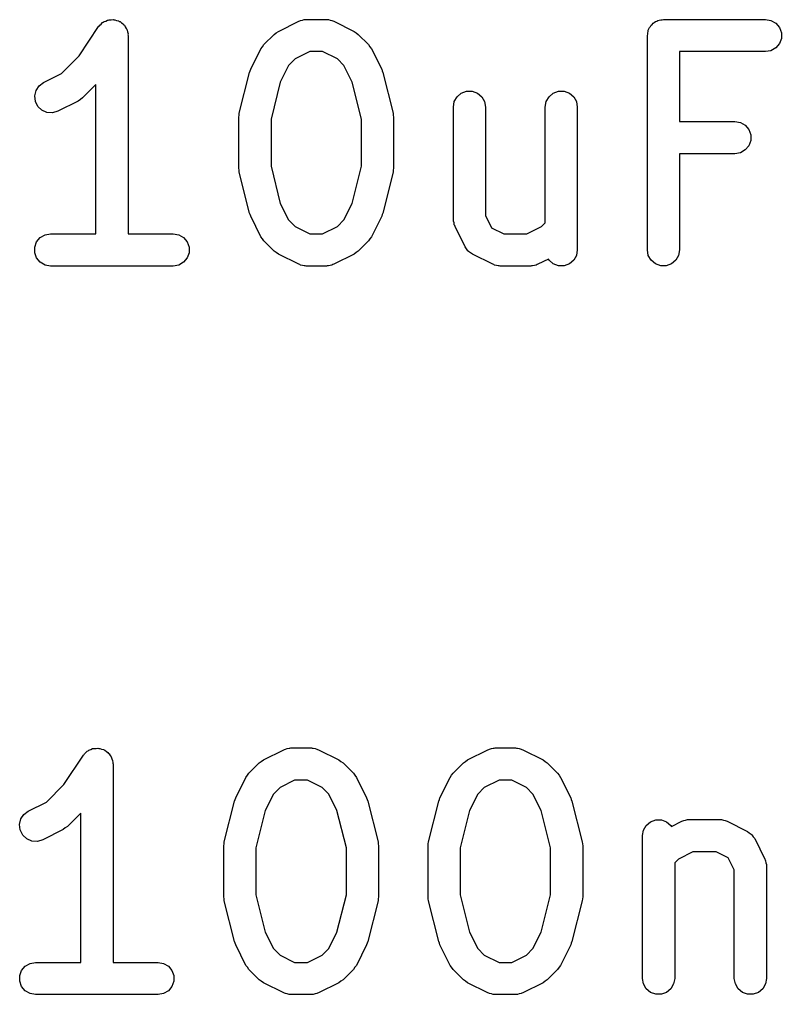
# Model space of a CAD drawing. Extents: x 128.4 to 190.5, y -130.4 to -95.9.
# Drawn here: x 150.406 to 153.959, y -101.727 to -97.179 of the extents above; entities that cross this region are included whole.
import ezdxf

# ---------------------------------------------------------------- set-up
doc = ezdxf.new("R2010")
doc.units = 0
doc.header["$MEASUREMENT"] = 0
doc.layers.add('BLACK', color=7, linetype='CONTINUOUS')

msp = doc.modelspace()

# ---------------------------------------------------------------- linework, layer by layer
at = {"layer": 'Black'}
for p, q in [((150.787, -97.1996), (150.793, -97.1931)), ((150.793, -97.1931), (150.796, -97.1913)), ((150.796, -97.1913), (150.8, -97.1886)), ((150.8, -97.1886), (150.808, -97.1856)), ((150.808, -97.1856), (150.816, -97.1816)), ((150.816, -97.1816), (150.82, -97.1811)), ((150.82, -97.1811), (150.824, -97.1797)), ((150.824, -97.1797), (150.833, -97.1797)), ((150.833, -97.1797), (150.842, -97.1787)), ((150.842, -97.1787), (150.846, -97.1797)), ((150.846, -97.1797), (150.85, -97.1797)), ((150.85, -97.1797), (150.859, -97.1828)), ((150.859, -97.1828), (150.867, -97.1849)), ((150.867, -97.1849), (150.871, -97.1872)), ((150.871, -97.1872), (150.875, -97.1886)), ((150.875, -97.1886), (150.882, -97.1944)), ((150.882, -97.1944), (150.889, -97.1993)), ((150.889, -97.1993), (150.891, -97.2027)), ((151.613, -97.2341), (151.708, -97.1865)), ((151.708, -97.1865), (151.713, -97.1853)), ((151.713, -97.1853), (151.716, -97.1831)), ((151.716, -97.1831), (151.725, -97.1816)), ((151.725, -97.1816), (151.733, -97.1791)), ((151.733, -97.1791), (151.738, -97.1793)), ((151.738, -97.1793), (151.742, -97.1786)), ((151.742, -97.1786), (151.837, -97.1786)), ((151.837, -97.1786), (151.841, -97.1793)), ((151.841, -97.1793), (151.846, -97.1791)), ((151.846, -97.1791), (151.854, -97.1816)), ((151.854, -97.1816), (151.863, -97.1831)), ((151.863, -97.1831), (151.867, -97.1853)), ((151.867, -97.1853), (151.871, -97.1865)), ((151.871, -97.1865), (151.966, -97.2341)), ((153.356, -97.2012), (153.36, -97.1961)), ((153.36, -97.1961), (153.366, -97.1928)), ((153.366, -97.1928), (153.371, -97.1886)), ((153.371, -97.1886), (153.377, -97.1864)), ((153.377, -97.1864), (153.383, -97.1831)), ((153.383, -97.1831), (153.389, -97.182)), ((153.389, -97.182), (153.396, -97.1797)), ((153.396, -97.1797), (153.402, -97.1797)), ((153.402, -97.1797), (153.409, -97.1786)), ((153.409, -97.1786), (153.885, -97.1786)), ((153.885, -97.1786), (153.91, -97.1831)), ((153.91, -97.1831), (153.933, -97.1961)), ((153.933, -97.1961), (153.95, -97.2161)), ((150.684, -97.3487), (150.775, -97.212)), ((150.775, -97.212), (150.778, -97.209)), ((150.778, -97.209), (150.78, -97.2054)), ((150.78, -97.2054), (150.787, -97.1996)), ((150.891, -97.2027), (150.895, -97.2054)), ((150.895, -97.2054), (150.899, -97.2131)), ((150.899, -97.2131), (150.904, -97.2203)), ((150.904, -97.2203), (150.906, -97.2243)), ((150.906, -97.2243), (150.908, -97.2279)), ((150.908, -97.2279), (150.909, -97.2367)), ((150.909, -97.2367), (150.912, -97.2453)), ((151.594, -97.2482), (151.603, -97.2413)), ((151.603, -97.2413), (151.613, -97.2341)), ((151.966, -97.2341), (151.976, -97.2413)), ((151.976, -97.2413), (151.985, -97.2482)), ((153.335, -97.2406), (153.337, -97.2344)), ((153.335, -97.2471), (153.335, -97.2406)), ((153.337, -97.2344), (153.338, -97.2279)), ((153.338, -97.2279), (153.341, -97.2222)), ((153.341, -97.2222), (153.344, -97.2161)), ((153.344, -97.2161), (153.348, -97.2111)), ((153.348, -97.2111), (153.351, -97.2054)), ((153.351, -97.2054), (153.356, -97.2012)), ((153.95, -97.2161), (153.959, -97.2406)), ((153.959, -97.2406), (153.959, -97.2666)), ((150.912, -97.2453), (150.911, -97.2495)), ((150.911, -97.2495), (150.912, -97.2536)), ((150.912, -97.2536), (150.912, -98.1786)), ((151.546, -97.2958), (151.594, -97.2482)), ((151.985, -97.2482), (152.033, -97.2958)), ((153.334, -97.2536), (153.335, -97.2471)), ((153.334, -98.2536), (153.334, -97.2536)), ((153.959, -97.2666), (153.95, -97.2911)), ((151.484, -97.4105), (151.532, -97.3153)), ((151.532, -97.3153), (151.539, -97.3056)), ((151.539, -97.3056), (151.546, -97.2958)), ((151.76, -97.3286), (151.691, -97.3628)), ((151.819, -97.3286), (151.76, -97.3286)), ((151.888, -97.3628), (151.819, -97.3286)), ((152.033, -97.2958), (152.04, -97.3056)), ((152.04, -97.3056), (152.047, -97.3153)), ((152.047, -97.3153), (152.095, -97.4105)), ((153.885, -97.3286), (153.484, -97.3286)), ((153.484, -97.3286), (153.484, -97.6548)), ((153.91, -97.3241), (153.885, -97.3286)), ((153.933, -97.311), (153.91, -97.3241)), ((153.95, -97.2911), (153.933, -97.311)), ((150.602, -97.43), (150.684, -97.3487)), ((151.691, -97.3628), (151.661, -97.3932)), ((151.918, -97.3932), (151.888, -97.3628)), ((151.431, -97.6163), (151.479, -97.4259)), ((151.479, -97.4259), (151.482, -97.4184)), ((151.482, -97.4184), (151.484, -97.4105)), ((151.661, -97.3932), (151.622, -97.4702)), ((151.957, -97.4702), (151.918, -97.3932)), ((152.095, -97.4105), (152.097, -97.4184)), ((152.097, -97.4184), (152.1, -97.4259)), ((152.1, -97.4259), (152.148, -97.6163)), ((150.497, -97.4877), (150.518, -97.4722)), ((150.518, -97.4722), (150.602, -97.43)), ((151.622, -97.4702), (151.579, -97.6438)), ((152, -97.6438), (151.957, -97.4702)), ((150.477, -97.5348), (150.483, -97.5095)), ((150.483, -97.5095), (150.497, -97.4877)), ((150.762, -97.4823), (150.7, -97.5447)), ((150.762, -98.1786), (150.762, -97.4823)), ((152.466, -97.522), (152.491, -97.5131)), ((152.491, -97.5131), (152.517, -97.5131)), ((152.517, -97.5131), (152.541, -97.522)), ((152.895, -97.522), (152.919, -97.5131)), ((152.919, -97.5131), (152.945, -97.5131)), ((152.945, -97.5131), (152.97, -97.522)), ((150.48, -97.5607), (150.477, -97.5348)), ((150.491, -97.584), (150.48, -97.5607)), ((150.68, -97.5588), (150.585, -97.6064)), ((150.69, -97.5516), (150.68, -97.5588)), ((150.7, -97.5447), (150.69, -97.5516)), ((152.429, -97.5869), (152.433, -97.5613)), ((152.433, -97.5613), (152.446, -97.5387)), ((152.446, -97.5387), (152.466, -97.522)), ((152.541, -97.522), (152.561, -97.5387)), ((152.561, -97.5387), (152.574, -97.5613)), ((152.574, -97.5613), (152.579, -97.5869)), ((152.857, -97.5869), (152.862, -97.5613)), ((152.862, -97.5613), (152.875, -97.5387)), ((152.875, -97.5387), (152.895, -97.522)), ((152.97, -97.522), (152.99, -97.5387)), ((152.99, -97.5387), (153.003, -97.5613)), ((153.003, -97.5613), (153.007, -97.5869)), ((150.51, -97.6019), (150.491, -97.584)), ((150.534, -97.6122), (150.51, -97.6019)), ((150.585, -97.6064), (150.56, -97.6138)), ((152.429, -98.1107), (152.429, -97.5869)), ((152.579, -97.5869), (152.579, -98.093)), ((152.857, -98.1273), (152.857, -97.5869)), ((153.007, -97.5869), (153.007, -98.2536)), ((150.56, -97.6138), (150.534, -97.6122)), ((151.429, -97.6345), (151.43, -97.6255)), ((151.429, -97.8726), (151.429, -97.6345)), ((151.43, -97.6255), (151.431, -97.6163)), ((151.579, -97.6438), (151.579, -97.8634)), ((152, -97.8634), (152, -97.6438)), ((152.148, -97.6163), (152.149, -97.6255)), ((152.149, -97.6255), (152.15, -97.6345)), ((152.15, -97.6345), (152.15, -97.8726)), ((153.484, -97.6548), (153.742, -97.6548)), ((153.742, -97.6548), (153.768, -97.6593)), ((153.768, -97.6593), (153.79, -97.6723)), ((153.79, -97.6723), (153.807, -97.6923)), ((153.807, -97.6923), (153.816, -97.7167)), ((153.816, -97.7428), (153.807, -97.7673)), ((153.816, -97.7167), (153.816, -97.7428)), ((153.79, -97.7872), (153.768, -97.8002)), ((153.807, -97.7673), (153.79, -97.7872)), ((153.742, -97.8048), (153.484, -97.8048)), ((153.484, -97.8048), (153.484, -98.2536)), ((153.768, -97.8002), (153.742, -97.8048)), ((151.43, -97.8817), (151.429, -97.8726)), ((151.579, -97.8634), (151.622, -98.0369)), ((151.957, -98.0369), (152, -97.8634)), ((152.15, -97.8726), (152.149, -97.8817)), ((151.431, -97.8908), (151.43, -97.8817)), ((151.479, -98.0813), (151.431, -97.8908)), ((152.148, -97.8908), (152.1, -98.0813)), ((152.149, -97.8817), (152.148, -97.8908)), ((151.622, -98.0369), (151.661, -98.1139)), ((151.918, -98.1139), (151.957, -98.0369)), ((151.482, -98.0888), (151.479, -98.0813)), ((151.484, -98.0966), (151.482, -98.0888)), ((151.532, -98.1919), (151.484, -98.0966)), ((152.095, -98.0966), (152.047, -98.1919)), ((152.097, -98.0888), (152.095, -98.0966)), ((152.1, -98.0813), (152.097, -98.0888)), ((152.579, -98.093), (152.607, -98.1501)), ((151.661, -98.1139), (151.691, -98.1443)), ((151.691, -98.1443), (151.76, -98.1786)), ((151.819, -98.1786), (151.888, -98.1443)), ((151.888, -98.1443), (151.918, -98.1139)), ((152.43, -98.115), (152.429, -98.1107)), ((152.429, -98.1193), (152.43, -98.115)), ((152.432, -98.1277), (152.429, -98.1193)), ((152.433, -98.1364), (152.432, -98.1277)), ((152.436, -98.1401), (152.433, -98.1364)), ((152.437, -98.1443), (152.436, -98.1401)), ((152.484, -98.2395), (152.437, -98.1443)), ((152.607, -98.1501), (152.664, -98.1786)), ((152.772, -98.1786), (152.84, -98.1443)), ((152.84, -98.1443), (152.857, -98.1273)), ((150.486, -98.2161), (150.503, -98.1961)), ((150.503, -98.1961), (150.526, -98.1831)), ((150.526, -98.1831), (150.551, -98.1786)), ((150.551, -98.1786), (150.762, -98.1786)), ((150.912, -98.1786), (151.123, -98.1786)), ((151.123, -98.1786), (151.149, -98.1831)), ((151.149, -98.1831), (151.171, -98.1961)), ((151.171, -98.1961), (151.188, -98.2161)), ((151.539, -98.2015), (151.532, -98.1919)), ((151.76, -98.1786), (151.819, -98.1786)), ((152.047, -98.1919), (152.04, -98.2015)), ((152.664, -98.1786), (152.772, -98.1786)), ((150.478, -98.2406), (150.486, -98.2161)), ((150.478, -98.2666), (150.478, -98.2406)), ((151.188, -98.2161), (151.197, -98.2406)), ((151.197, -98.2406), (151.197, -98.2666)), ((151.546, -98.2114), (151.539, -98.2015)), ((151.594, -98.259), (151.546, -98.2114)), ((152.033, -98.2114), (151.985, -98.259)), ((152.04, -98.2015), (152.033, -98.2114)), ((152.491, -98.2483), (152.484, -98.2395)), ((150.486, -98.2911), (150.478, -98.2666)), ((151.197, -98.2666), (151.188, -98.2911)), ((151.603, -98.2659), (151.594, -98.259)), ((151.613, -98.273), (151.603, -98.2659)), ((151.708, -98.3207), (151.613, -98.273)), ((151.966, -98.273), (151.871, -98.3207)), ((151.976, -98.2659), (151.966, -98.273)), ((151.985, -98.259), (151.976, -98.2659)), ((152.497, -98.2575), (152.491, -98.2483)), ((152.499, -98.2588), (152.497, -98.2575)), ((152.5, -98.2604), (152.499, -98.2588)), ((152.509, -98.2665), (152.5, -98.2604)), ((152.518, -98.273), (152.509, -98.2665)), ((152.613, -98.3207), (152.518, -98.273)), ((153.003, -98.2792), (152.99, -98.3018)), ((153.007, -98.2536), (153.003, -98.2792)), ((153.338, -98.2792), (153.334, -98.2536)), ((153.351, -98.3018), (153.338, -98.2792)), ((153.479, -98.2792), (153.466, -98.3018)), ((153.484, -98.2536), (153.479, -98.2792)), ((150.503, -98.311), (150.486, -98.2911)), ((150.526, -98.3241), (150.503, -98.311)), ((150.551, -98.3286), (150.526, -98.3241)), ((151.123, -98.3286), (150.551, -98.3286)), ((151.149, -98.3241), (151.123, -98.3286)), ((151.171, -98.311), (151.149, -98.3241)), ((151.188, -98.2911), (151.171, -98.311)), ((151.713, -98.3219), (151.708, -98.3207)), ((151.716, -98.3241), (151.713, -98.3219)), ((151.725, -98.3256), (151.716, -98.3241)), ((151.733, -98.3281), (151.725, -98.3256)), ((151.738, -98.3278), (151.733, -98.3281)), ((151.742, -98.3286), (151.738, -98.3278)), ((151.837, -98.3286), (151.742, -98.3286)), ((151.841, -98.3278), (151.837, -98.3286)), ((151.846, -98.3281), (151.841, -98.3278)), ((151.854, -98.3256), (151.846, -98.3281)), ((151.863, -98.3241), (151.854, -98.3256)), ((151.867, -98.3219), (151.863, -98.3241)), ((151.871, -98.3207), (151.867, -98.3219)), ((152.617, -98.3219), (152.613, -98.3207)), ((152.621, -98.3241), (152.617, -98.3219)), ((152.63, -98.3256), (152.621, -98.3241)), ((152.638, -98.3281), (152.63, -98.3256)), ((152.642, -98.3278), (152.638, -98.3281)), ((152.647, -98.3286), (152.642, -98.3278)), ((152.79, -98.3286), (152.647, -98.3286)), ((152.794, -98.3278), (152.79, -98.3286)), ((152.798, -98.3281), (152.794, -98.3278)), ((152.807, -98.3256), (152.798, -98.3281)), ((152.815, -98.3241), (152.807, -98.3256)), ((152.819, -98.3219), (152.815, -98.3241)), ((152.823, -98.3207), (152.819, -98.3219)), ((152.872, -98.2963), (152.823, -98.3207)), ((152.875, -98.3018), (152.872, -98.2963)), ((152.895, -98.3185), (152.875, -98.3018)), ((152.919, -98.3274), (152.895, -98.3185)), ((152.945, -98.3274), (152.919, -98.3274)), ((152.97, -98.3185), (152.945, -98.3274)), ((152.99, -98.3018), (152.97, -98.3185)), ((153.371, -98.3185), (153.351, -98.3018)), ((153.396, -98.3274), (153.371, -98.3185)), ((153.422, -98.3274), (153.396, -98.3274)), ((153.446, -98.3185), (153.422, -98.3274)), ((153.466, -98.3018), (153.446, -98.3185)), ((150.704, -100.611), (150.707, -100.608)), ((150.707, -100.608), (150.709, -100.604)), ((150.709, -100.604), (150.716, -100.598)), ((150.716, -100.598), (150.722, -100.592)), ((150.722, -100.592), (150.726, -100.59)), ((150.726, -100.59), (150.729, -100.587)), ((150.729, -100.587), (150.738, -100.584)), ((150.738, -100.584), (150.746, -100.58)), ((150.746, -100.58), (150.75, -100.58)), ((150.75, -100.58), (150.754, -100.579)), ((150.754, -100.579), (150.763, -100.579)), ((150.763, -100.579), (150.771, -100.578)), ((150.771, -100.578), (150.776, -100.579)), ((150.776, -100.579), (150.78, -100.579)), ((150.78, -100.579), (150.788, -100.582)), ((150.788, -100.582), (150.797, -100.584)), ((150.797, -100.584), (150.8, -100.586)), ((150.8, -100.586), (150.804, -100.587)), ((150.804, -100.587), (150.811, -100.593)), ((150.811, -100.593), (150.818, -100.598)), ((150.818, -100.598), (150.821, -100.602)), ((150.821, -100.602), (150.824, -100.604)), ((150.824, -100.604), (150.829, -100.612)), ((151.543, -100.633), (151.638, -100.585)), ((151.638, -100.585), (151.642, -100.584)), ((151.642, -100.584), (151.646, -100.582)), ((151.646, -100.582), (151.654, -100.58)), ((151.654, -100.58), (151.663, -100.578)), ((151.663, -100.578), (151.667, -100.578)), ((151.667, -100.578), (151.671, -100.577)), ((151.671, -100.577), (151.767, -100.577)), ((151.767, -100.577), (151.771, -100.578)), ((151.771, -100.578), (151.775, -100.578)), ((151.775, -100.578), (151.784, -100.58)), ((151.784, -100.58), (151.792, -100.582)), ((151.792, -100.582), (151.796, -100.584)), ((151.796, -100.584), (151.8, -100.585)), ((151.8, -100.585), (151.895, -100.633)), ((152.495, -100.633), (152.59, -100.585)), ((152.59, -100.585), (152.594, -100.584)), ((152.594, -100.584), (152.598, -100.582)), ((152.598, -100.582), (152.607, -100.58)), ((152.607, -100.58), (152.615, -100.578)), ((152.615, -100.578), (152.62, -100.578)), ((152.62, -100.578), (152.624, -100.577)), ((152.624, -100.577), (152.719, -100.577)), ((152.719, -100.577), (152.723, -100.578)), ((152.723, -100.578), (152.728, -100.578)), ((152.728, -100.578), (152.736, -100.58)), ((152.736, -100.58), (152.745, -100.582)), ((152.745, -100.582), (152.748, -100.584)), ((152.748, -100.584), (152.753, -100.585)), ((152.753, -100.585), (152.848, -100.633)), ((150.613, -100.747), (150.704, -100.611)), ((150.829, -100.612), (150.834, -100.619)), ((150.834, -100.619), (150.835, -100.623)), ((150.835, -100.623), (150.837, -100.627)), ((150.837, -100.627), (150.839, -100.636)), ((150.839, -100.636), (150.841, -100.644)), ((150.841, -100.644), (150.841, -100.648)), ((150.841, -100.648), (150.842, -100.652)), ((150.842, -100.652), (150.842, -101.577)), ((151.476, -100.695), (151.523, -100.647)), ((151.523, -100.647), (151.533, -100.64)), ((151.533, -100.64), (151.543, -100.633)), ((151.895, -100.633), (151.905, -100.64)), ((151.905, -100.64), (151.915, -100.647)), ((151.915, -100.647), (151.963, -100.695)), ((152.428, -100.695), (152.476, -100.647)), ((152.476, -100.647), (152.485, -100.64)), ((152.485, -100.64), (152.495, -100.633)), ((152.848, -100.633), (152.857, -100.64)), ((152.857, -100.64), (152.867, -100.647)), ((152.867, -100.647), (152.915, -100.695)), ((151.469, -100.704), (151.476, -100.695)), ((151.963, -100.695), (151.969, -100.704)), ((152.421, -100.704), (152.428, -100.695)), ((152.915, -100.695), (152.922, -100.704)), ((150.532, -100.829), (150.613, -100.747)), ((151.414, -100.809), (151.461, -100.714)), ((151.461, -100.714), (151.469, -100.704)), ((151.689, -100.727), (151.621, -100.762)), ((151.749, -100.727), (151.689, -100.727)), ((151.817, -100.762), (151.749, -100.727)), ((151.969, -100.704), (151.977, -100.714)), ((151.977, -100.714), (152.024, -100.809)), ((152.366, -100.809), (152.414, -100.714)), ((152.414, -100.714), (152.421, -100.704)), ((152.642, -100.727), (152.573, -100.762)), ((152.701, -100.727), (152.642, -100.727)), ((152.77, -100.762), (152.701, -100.727)), ((152.922, -100.704), (152.929, -100.714)), ((152.929, -100.714), (152.977, -100.809)), ((151.59, -100.792), (151.552, -100.869)), ((151.621, -100.762), (151.59, -100.792)), ((151.848, -100.792), (151.817, -100.762)), ((151.886, -100.869), (151.848, -100.792)), ((152.543, -100.792), (152.504, -100.869)), ((152.573, -100.762), (152.543, -100.792)), ((152.8, -100.792), (152.77, -100.762)), ((152.839, -100.869), (152.8, -100.792)), ((150.447, -100.871), (150.532, -100.829)), ((151.361, -101.015), (151.408, -100.825)), ((151.408, -100.825), (151.412, -100.817)), ((151.412, -100.817), (151.414, -100.809)), ((152.024, -100.809), (152.027, -100.817)), ((152.027, -100.817), (152.03, -100.825)), ((152.03, -100.825), (152.078, -101.015)), ((152.313, -101.015), (152.361, -100.825)), ((152.361, -100.825), (152.364, -100.817)), ((152.364, -100.817), (152.366, -100.809)), ((152.977, -100.809), (152.979, -100.817)), ((152.979, -100.817), (152.982, -100.825)), ((152.982, -100.825), (153.03, -101.015)), ((150.426, -100.887), (150.447, -100.871)), ((150.692, -100.881), (150.629, -100.944)), ((150.692, -101.577), (150.692, -100.881)), ((151.552, -100.869), (151.508, -101.043)), ((151.93, -101.043), (151.886, -100.869)), ((152.504, -100.869), (152.461, -101.043)), ((152.882, -101.043), (152.839, -100.869)), ((150.406, -100.934), (150.412, -100.908)), ((150.412, -100.908), (150.426, -100.887)), ((153.328, -100.938), (153.348, -100.921)), ((153.348, -100.921), (153.373, -100.912)), ((153.373, -100.912), (153.399, -100.912)), ((153.399, -100.912), (153.423, -100.921)), ((153.423, -100.921), (153.443, -100.938)), ((153.446, -100.943), (153.495, -100.919)), ((153.495, -100.919), (153.499, -100.917)), ((153.499, -100.917), (153.503, -100.915)), ((153.503, -100.915), (153.512, -100.914)), ((153.512, -100.914), (153.52, -100.911)), ((153.52, -100.911), (153.524, -100.911)), ((153.524, -100.911), (153.529, -100.911)), ((153.529, -100.911), (153.671, -100.911)), ((153.671, -100.911), (153.676, -100.911)), ((153.676, -100.911), (153.68, -100.911)), ((153.68, -100.911), (153.688, -100.914)), ((153.688, -100.914), (153.697, -100.915)), ((153.697, -100.915), (153.701, -100.917)), ((153.701, -100.917), (153.705, -100.919)), ((153.705, -100.919), (153.8, -100.966)), ((150.409, -100.959), (150.406, -100.934)), ((150.421, -100.983), (150.409, -100.959)), ((150.61, -100.958), (150.514, -101.005)), ((150.619, -100.95), (150.61, -100.958)), ((150.629, -100.944), (150.619, -100.95)), ((153.311, -100.986), (153.315, -100.96)), ((153.315, -100.96), (153.328, -100.938)), ((153.443, -100.938), (153.446, -100.943)), ((153.8, -100.966), (153.809, -100.973)), ((153.809, -100.973), (153.818, -100.979)), ((150.44, -101.001), (150.421, -100.983)), ((150.464, -101.011), (150.44, -101.001)), ((150.49, -101.013), (150.464, -101.011)), ((150.514, -101.005), (150.49, -101.013)), ((151.36, -101.024), (151.361, -101.015)), ((152.078, -101.015), (152.078, -101.024)), ((152.312, -101.024), (152.313, -101.015)), ((153.03, -101.015), (153.031, -101.024)), ((153.311, -101.652), (153.311, -100.986)), ((153.818, -100.979), (153.819, -100.981)), ((153.819, -100.981), (153.821, -100.982)), ((153.821, -100.982), (153.827, -100.991)), ((153.827, -100.991), (153.834, -101)), ((153.834, -101), (153.881, -101.095)), ((151.358, -101.033), (151.36, -101.024)), ((151.358, -101.271), (151.358, -101.033)), ((151.508, -101.043), (151.508, -101.262)), ((151.93, -101.262), (151.93, -101.043)), ((152.078, -101.024), (152.08, -101.033)), ((152.08, -101.033), (152.08, -101.271)), ((152.311, -101.033), (152.312, -101.024)), ((152.311, -101.271), (152.311, -101.033)), ((152.461, -101.043), (152.461, -101.262)), ((152.882, -101.262), (152.882, -101.043)), ((153.031, -101.024), (153.032, -101.033)), ((153.032, -101.033), (153.032, -101.271)), ((153.546, -101.061), (153.478, -101.095)), ((153.654, -101.061), (153.546, -101.061)), ((153.711, -101.089), (153.654, -101.061)), ((153.478, -101.095), (153.461, -101.112)), ((153.739, -101.146), (153.711, -101.089)), ((153.881, -101.095), (153.883, -101.099)), ((153.883, -101.099), (153.885, -101.103)), ((153.885, -101.103), (153.886, -101.112)), ((153.461, -101.112), (153.461, -101.652)), ((153.739, -101.652), (153.739, -101.146)), ((153.886, -101.112), (153.889, -101.12)), ((153.889, -101.12), (153.889, -101.124)), ((153.889, -101.124), (153.889, -101.129)), ((153.889, -101.129), (153.889, -101.652)), ((151.36, -101.28), (151.358, -101.271)), ((151.361, -101.29), (151.36, -101.28)), ((151.408, -101.48), (151.361, -101.29)), ((151.508, -101.262), (151.552, -101.436)), ((151.886, -101.436), (151.93, -101.262)), ((152.078, -101.29), (152.03, -101.48)), ((152.08, -101.271), (152.078, -101.28)), ((152.078, -101.28), (152.078, -101.29)), ((152.312, -101.28), (152.311, -101.271)), ((152.313, -101.29), (152.312, -101.28)), ((152.361, -101.48), (152.313, -101.29)), ((152.461, -101.262), (152.504, -101.436)), ((152.839, -101.436), (152.882, -101.262)), ((153.03, -101.29), (152.982, -101.48)), ((153.031, -101.28), (153.03, -101.29)), ((153.032, -101.271), (153.031, -101.28)), ((151.552, -101.436), (151.59, -101.513)), ((151.848, -101.513), (151.886, -101.436)), ((152.504, -101.436), (152.543, -101.513)), ((152.8, -101.513), (152.839, -101.436)), ((151.412, -101.488), (151.408, -101.48)), ((151.414, -101.495), (151.412, -101.488)), ((151.461, -101.591), (151.414, -101.495)), ((151.59, -101.513), (151.621, -101.543)), ((151.817, -101.543), (151.848, -101.513)), ((152.024, -101.495), (151.977, -101.591)), ((152.027, -101.488), (152.024, -101.495)), ((152.03, -101.48), (152.027, -101.488)), ((152.364, -101.488), (152.361, -101.48)), ((152.366, -101.495), (152.364, -101.488)), ((152.414, -101.591), (152.366, -101.495)), ((152.543, -101.513), (152.573, -101.543)), ((152.77, -101.543), (152.8, -101.513)), ((152.977, -101.495), (152.929, -101.591)), ((152.979, -101.488), (152.977, -101.495)), ((152.982, -101.48), (152.979, -101.488)), ((151.621, -101.543), (151.689, -101.577)), ((151.749, -101.577), (151.817, -101.543)), ((152.573, -101.543), (152.642, -101.577)), ((152.701, -101.577), (152.77, -101.543)), ((150.416, -101.615), (150.433, -101.595)), ((150.433, -101.595), (150.455, -101.582)), ((150.455, -101.582), (150.481, -101.577)), ((150.481, -101.577), (150.692, -101.577)), ((150.842, -101.577), (151.052, -101.577)), ((151.052, -101.577), (151.078, -101.582)), ((151.078, -101.582), (151.101, -101.595)), ((151.101, -101.595), (151.117, -101.615)), ((151.469, -101.6), (151.461, -101.591)), ((151.476, -101.61), (151.469, -101.6)), ((151.523, -101.658), (151.476, -101.61)), ((151.689, -101.577), (151.749, -101.577)), ((151.963, -101.61), (151.915, -101.658)), ((151.969, -101.6), (151.963, -101.61)), ((151.977, -101.591), (151.969, -101.6)), ((152.421, -101.6), (152.414, -101.591)), ((152.428, -101.61), (152.421, -101.6)), ((152.476, -101.658), (152.428, -101.61)), ((152.642, -101.577), (152.701, -101.577)), ((152.915, -101.61), (152.867, -101.658)), ((152.922, -101.6), (152.915, -101.61)), ((152.929, -101.591), (152.922, -101.6)), ((150.407, -101.639), (150.416, -101.615)), ((150.407, -101.665), (150.407, -101.639)), ((151.117, -101.615), (151.126, -101.639)), ((151.126, -101.639), (151.126, -101.665)), ((153.315, -101.678), (153.311, -101.652)), ((153.461, -101.652), (153.456, -101.678)), ((153.744, -101.678), (153.739, -101.652)), ((153.889, -101.652), (153.885, -101.678)), ((150.416, -101.69), (150.407, -101.665)), ((150.433, -101.71), (150.416, -101.69)), ((151.117, -101.69), (151.101, -101.71)), ((151.126, -101.665), (151.117, -101.69)), ((151.533, -101.665), (151.523, -101.658)), ((151.543, -101.672), (151.533, -101.665)), ((151.638, -101.719), (151.543, -101.672)), ((151.895, -101.672), (151.8, -101.719)), ((151.905, -101.665), (151.895, -101.672)), ((151.915, -101.658), (151.905, -101.665)), ((152.485, -101.665), (152.476, -101.658)), ((152.495, -101.672), (152.485, -101.665)), ((152.59, -101.719), (152.495, -101.672)), ((152.848, -101.672), (152.753, -101.719)), ((152.857, -101.665), (152.848, -101.672)), ((152.867, -101.658), (152.857, -101.665)), ((153.328, -101.701), (153.315, -101.678)), ((153.348, -101.717), (153.328, -101.701)), ((153.443, -101.701), (153.423, -101.717)), ((153.456, -101.678), (153.443, -101.701)), ((153.757, -101.701), (153.744, -101.678)), ((153.777, -101.717), (153.757, -101.701)), ((153.872, -101.701), (153.852, -101.717)), ((153.885, -101.678), (153.872, -101.701)), ((150.455, -101.723), (150.433, -101.71)), ((150.481, -101.727), (150.455, -101.723)), ((151.052, -101.727), (150.481, -101.727)), ((151.078, -101.723), (151.052, -101.727)), ((151.101, -101.71), (151.078, -101.723)), ((151.642, -101.721), (151.638, -101.719)), ((151.646, -101.723), (151.642, -101.721)), ((151.654, -101.724), (151.646, -101.723)), ((151.663, -101.727), (151.654, -101.724)), ((151.667, -101.727), (151.663, -101.727)), ((151.671, -101.727), (151.667, -101.727)), ((151.767, -101.727), (151.671, -101.727)), ((151.771, -101.727), (151.767, -101.727)), ((151.775, -101.727), (151.771, -101.727)), ((151.784, -101.724), (151.775, -101.727)), ((151.792, -101.723), (151.784, -101.724)), ((151.796, -101.721), (151.792, -101.723)), ((151.8, -101.719), (151.796, -101.721)), ((152.594, -101.721), (152.59, -101.719)), ((152.598, -101.723), (152.594, -101.721)), ((152.607, -101.724), (152.598, -101.723)), ((152.615, -101.727), (152.607, -101.724)), ((152.62, -101.727), (152.615, -101.727)), ((152.624, -101.727), (152.62, -101.727)), ((152.719, -101.727), (152.624, -101.727)), ((152.723, -101.727), (152.719, -101.727)), ((152.728, -101.727), (152.723, -101.727)), ((152.736, -101.724), (152.728, -101.727)), ((152.745, -101.723), (152.736, -101.724)), ((152.748, -101.721), (152.745, -101.723)), ((152.753, -101.719), (152.748, -101.721)), ((153.373, -101.726), (153.348, -101.717)), ((153.399, -101.726), (153.373, -101.726)), ((153.423, -101.717), (153.399, -101.726)), ((153.801, -101.726), (153.777, -101.717)), ((153.827, -101.726), (153.801, -101.726)), ((153.852, -101.717), (153.827, -101.726))]:
    msp.add_line(p, q, dxfattribs=at)

doc.saveas('drawing.dxf')
